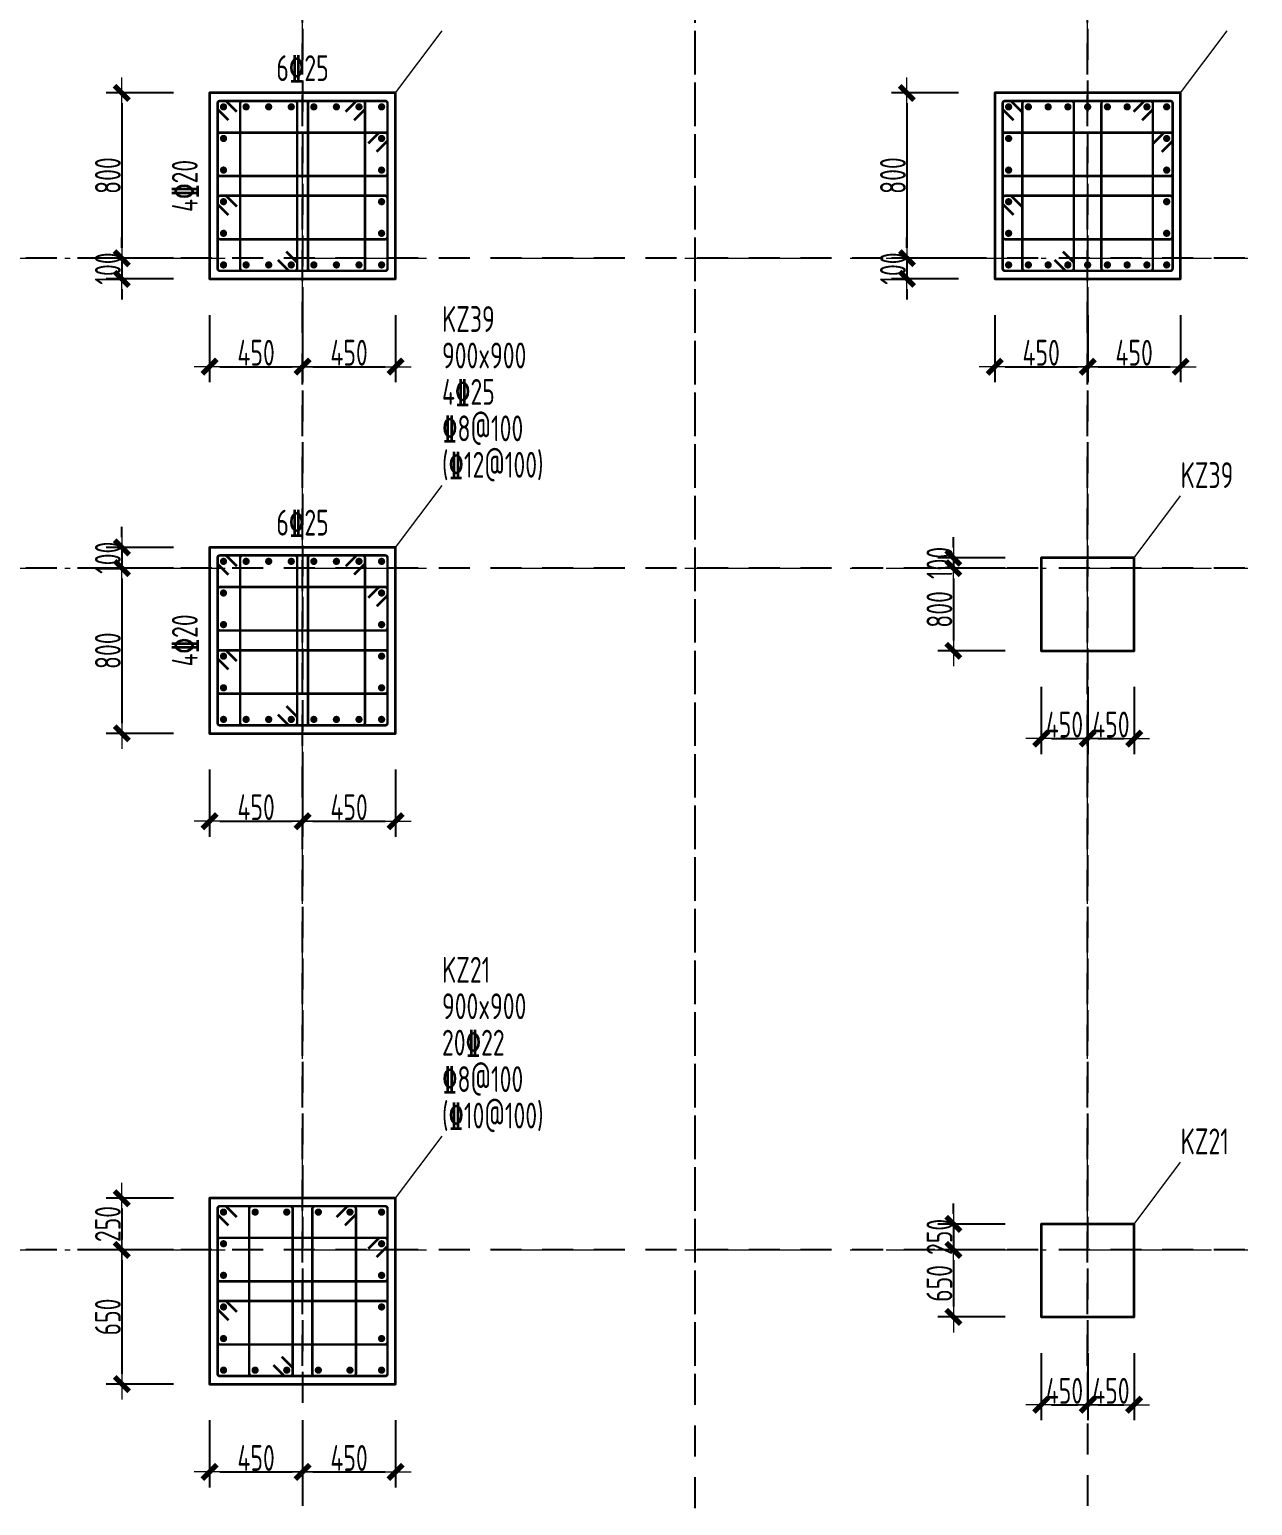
# Model space of a CAD drawing. Header units: millimetres. Extents: x 539196 to 807275, y 431843 to 1156631.
# Drawn here: x 632225 to 644063, y 907384 to 921673 of the extents above; entities that cross this region are included whole.
import ezdxf
from ezdxf.enums import TextEntityAlignment as Align

# ---------------------------------------------------------------- set-up
doc = ezdxf.new("R2010")
doc.units = ezdxf.units.MM
doc.header["$MEASUREMENT"] = 0
for name, pattern in [('DOTE', [2.42, 2, -0.2, 0.02, -0.2]), ('点划线', [1850, 1200, -300, 50, -300]), ('虚线', [500, 300, -200])]:
    doc.linetypes.add(name, pattern=pattern)
doc.layers.add('DOTE', color=1, linetype='DOTE')
for name, color, linetype, lineweight in [('柱原位标注', 7, 'Continuous', 18), ('柱尺寸标注', 3, 'Continuous', 18), ('柱标注引线', 2, 'Continuous', 18), ('柱箍筋', 1, 'Continuous', 25), ('柱纵筋', 1, 'Continuous', 70), ('柱集中标注', 2, 'Continuous', 18), ('砼柱', 2, 'Continuous', 35), ('网格', 9, '点划线', 18)]:
    doc.layers.add(name, color=color, linetype=linetype, lineweight=lineweight)
doc.styles.add('样式 1_yjk_yjk_yjk_yjk', font='yjkeng.shx', dxfattribs={"width": 0.7, "bigfont": 'yjkchn.shx'})
doc.dimstyles.new('盈建科结构_yjk_yjk_yjk_yjk', dxfattribs={"dimscale": 100, "dimtxt": 2.5, "dimasz": 1, "dimexe": 1.5, "dimexo": 0.625, "dimgap": 0.1, "dimtad": 1, "dimdec": 0, "dimrnd": 1, "dimzin": 0, "dimdsep": 46, "dimtxsty": '样式 1_yjk_yjk_yjk_yjk', "dimblk": '_yjkbk', "dimblk1": 'ARCHTICK', "dimblk2": 'ARCHTICK', "dimcen": 0.09, "dimadec": 0, "dimazin": 0, "dimtfac": 1, "dimtdec": 4, "dimtix": 1, "dimtmove": 2, "dimatfit": 3, "dimfxl": 0, "dimtolj": 1, "dimtzin": 0, "dimarcsym": 0})

# ---------------------------------------------------------------- blocks, each defined once
blk = doc.blocks.new('_yjkbk')
blk.add_line((-1, 0), (1.5, 0))
blk.add_lwpolyline([(-0.7, -0.7, 0.5, 0.5, 0), (0.7, 0.7, 0.5, 0.5, 0)], format="xyseb")
blk = doc.blocks.new('*D1362')
at = {"layer": 'Defpoints', "color": 0}
for p in [(633968, 908559), (634868, 908559), (634868, 907709)]:
    blk.add_point(p, dxfattribs=at)
at = {"layer": '柱尺寸标注', "color": 0, "lineweight": -2}
for p, q in [((633968, 908209), (633968, 907559)), ((634868, 908209), (634868, 907559)), ((634068, 907709), (634768, 907709))]:
    blk.add_line(p, q, dxfattribs=at)
at = {"layer": '柱尺寸标注', "color": 0, "lineweight": -2, "xscale": 100, "yscale": 100, "zscale": 100, "rotation": 180}
blk.add_blockref('_yjkbk', (633968, 907709), dxfattribs=at)
at = {"layer": '柱尺寸标注', "color": 0, "lineweight": -2, "xscale": 100, "yscale": 100, "zscale": 100}
blk.add_blockref('_yjkbk', (634868, 907709), dxfattribs=at)
at = {"layer": '柱尺寸标注', "color": 0, "insert": (634418, 907844), "char_height": 250, "attachment_point": 5, "style": '样式 1_yjk_yjk_yjk_yjk'}
blk.add_mtext('\\A1;450', dxfattribs=at)
blk = doc.blocks.new('_ARCHTICK')
at = {"color": 0, "linetype": 'ByBlock', "const_width": 0.15}
blk.add_lwpolyline([(-0.5, -0.5), (0.5, 0.5)], dxfattribs=at)
blk = doc.blocks.new('*D1363')
at = {"layer": 'Defpoints', "color": 0}
for p in [(634868, 908559), (635768, 908559), (635768, 907709)]:
    blk.add_point(p, dxfattribs=at)
at = {"layer": '柱尺寸标注', "color": 0, "lineweight": -2}
for p, q in [((634868, 908209), (634868, 907559)), ((635768, 908209), (635768, 907559)), ((634968, 907709), (635668, 907709))]:
    blk.add_line(p, q, dxfattribs=at)
at = {"layer": '柱尺寸标注', "color": 0, "lineweight": -2, "xscale": 100, "yscale": 100, "zscale": 100, "rotation": 180}
blk.add_blockref('_yjkbk', (634868, 907709), dxfattribs=at)
at = {"layer": '柱尺寸标注', "color": 0, "lineweight": -2, "xscale": 100, "yscale": 100, "zscale": 100}
blk.add_blockref('_yjkbk', (635768, 907709), dxfattribs=at)
at = {"layer": '柱尺寸标注', "color": 0, "insert": (635318, 907844), "char_height": 250, "attachment_point": 5, "style": '样式 1_yjk_yjk_yjk_yjk'}
blk.add_mtext('\\A1;450', dxfattribs=at)
blk = doc.blocks.new('*D1364')
at = {"layer": 'Defpoints', "color": 0}
for p in [(633968, 910359), (633118, 909859), (633968, 909859)]:
    blk.add_point(p, dxfattribs=at)
at = {"layer": '柱尺寸标注', "color": 0, "lineweight": -2}
for p, q in [((633618, 910359), (632968, 910359)), ((633118, 910259), (633118, 909959)), ((633618, 909859), (632968, 909859))]:
    blk.add_line(p, q, dxfattribs=at)
at = {"layer": '柱尺寸标注', "color": 0, "lineweight": -2, "xscale": 100, "yscale": 100, "zscale": 100}
for p, rotation in [((633118, 910359), 90), ((633118, 909859), 270)]:
    blk.add_blockref('_yjkbk', p, dxfattribs=dict(at, rotation=rotation))
at = {"layer": '柱尺寸标注', "color": 0, "insert": (632983, 910109), "char_height": 250, "attachment_point": 5, "rotation": 90, "style": '样式 1_yjk_yjk_yjk_yjk'}
blk.add_mtext('\\A1;250', dxfattribs=at)
blk = doc.blocks.new('*D1365')
at = {"layer": 'Defpoints', "color": 0}
for p in [(633968, 909859), (633118, 908559), (633968, 908559)]:
    blk.add_point(p, dxfattribs=at)
at = {"layer": '柱尺寸标注', "color": 0, "lineweight": -2}
for p, q in [((633618, 909859), (632968, 909859)), ((633118, 909759), (633118, 908659)), ((633618, 908559), (632968, 908559))]:
    blk.add_line(p, q, dxfattribs=at)
at = {"layer": '柱尺寸标注', "color": 0, "lineweight": -2, "xscale": 100, "yscale": 100, "zscale": 100}
for p, rotation in [((633118, 909859), 90), ((633118, 908559), 270)]:
    blk.add_blockref('_yjkbk', p, dxfattribs=dict(at, rotation=rotation))
at = {"layer": '柱尺寸标注', "color": 0, "insert": (632983, 909209), "char_height": 250, "attachment_point": 5, "rotation": 90, "style": '样式 1_yjk_yjk_yjk_yjk'}
blk.add_mtext('\\A1;650', dxfattribs=at)
blk = doc.blocks.new('*D1366')
at = {"layer": 'Defpoints', "color": 0}
for p in [(633968, 914859), (634868, 914859), (634868, 914009)]:
    blk.add_point(p, dxfattribs=at)
at = {"layer": '柱尺寸标注', "color": 0, "lineweight": -2}
for p, q in [((633968, 914509), (633968, 913859)), ((634868, 914509), (634868, 913859)), ((634068, 914009), (634768, 914009))]:
    blk.add_line(p, q, dxfattribs=at)
at = {"layer": '柱尺寸标注', "color": 0, "lineweight": -2, "xscale": 100, "yscale": 100, "zscale": 100, "rotation": 180}
blk.add_blockref('_yjkbk', (633968, 914009), dxfattribs=at)
at = {"layer": '柱尺寸标注', "color": 0, "lineweight": -2, "xscale": 100, "yscale": 100, "zscale": 100}
blk.add_blockref('_yjkbk', (634868, 914009), dxfattribs=at)
at = {"layer": '柱尺寸标注', "color": 0, "insert": (634418, 914144), "char_height": 250, "attachment_point": 5, "style": '样式 1_yjk_yjk_yjk_yjk'}
blk.add_mtext('\\A1;450', dxfattribs=at)
blk = doc.blocks.new('*D1367')
at = {"layer": 'Defpoints', "color": 0}
for p in [(634868, 914859), (635768, 914859), (635768, 914009)]:
    blk.add_point(p, dxfattribs=at)
at = {"layer": '柱尺寸标注', "color": 0, "lineweight": -2}
for p, q in [((634868, 914509), (634868, 913859)), ((635768, 914509), (635768, 913859)), ((634968, 914009), (635668, 914009))]:
    blk.add_line(p, q, dxfattribs=at)
at = {"layer": '柱尺寸标注', "color": 0, "lineweight": -2, "xscale": 100, "yscale": 100, "zscale": 100, "rotation": 180}
blk.add_blockref('_yjkbk', (634868, 914009), dxfattribs=at)
at = {"layer": '柱尺寸标注', "color": 0, "lineweight": -2, "xscale": 100, "yscale": 100, "zscale": 100}
blk.add_blockref('_yjkbk', (635768, 914009), dxfattribs=at)
at = {"layer": '柱尺寸标注', "color": 0, "insert": (635318, 914144), "char_height": 250, "attachment_point": 5, "style": '样式 1_yjk_yjk_yjk_yjk'}
blk.add_mtext('\\A1;450', dxfattribs=at)
blk = doc.blocks.new('*D1368')
at = {"layer": 'Defpoints', "color": 0}
for p in [(633968, 916659), (633118, 916459), (633968, 916459)]:
    blk.add_point(p, dxfattribs=at)
at = {"layer": '柱尺寸标注', "color": 0, "lineweight": -2}
for p, q in [((633118, 916759), (633118, 916859)), ((633618, 916659), (632968, 916659)), ((633118, 916659), (633118, 916459)), ((633618, 916459), (632968, 916459)), ((633118, 916359), (633118, 916259))]:
    blk.add_line(p, q, dxfattribs=at)
at = {"layer": '柱尺寸标注', "color": 0, "lineweight": -2, "xscale": 100, "yscale": 100, "zscale": 100}
for p, rotation in [((633118, 916659), 270), ((633118, 916459), 90)]:
    blk.add_blockref('_yjkbk', p, dxfattribs=dict(at, rotation=rotation))
at = {"layer": '柱尺寸标注', "color": 0, "insert": (632983, 916559), "char_height": 250, "attachment_point": 5, "rotation": 90, "style": '样式 1_yjk_yjk_yjk_yjk'}
blk.add_mtext('\\A1;100', dxfattribs=at)
blk = doc.blocks.new('*D1369')
at = {"layer": 'Defpoints', "color": 0}
for p in [(633968, 916459), (633118, 914859), (633968, 914859)]:
    blk.add_point(p, dxfattribs=at)
at = {"layer": '柱尺寸标注', "color": 0, "lineweight": -2}
for p, q in [((633618, 916459), (632968, 916459)), ((633118, 916359), (633118, 914959)), ((633618, 914859), (632968, 914859))]:
    blk.add_line(p, q, dxfattribs=at)
at = {"layer": '柱尺寸标注', "color": 0, "lineweight": -2, "xscale": 100, "yscale": 100, "zscale": 100}
for p, rotation in [((633118, 916459), 90), ((633118, 914859), 270)]:
    blk.add_blockref('_yjkbk', p, dxfattribs=dict(at, rotation=rotation))
at = {"layer": '柱尺寸标注', "color": 0, "insert": (632983, 915659), "char_height": 250, "attachment_point": 5, "rotation": 90, "style": '样式 1_yjk_yjk_yjk_yjk'}
blk.add_mtext('\\A1;800', dxfattribs=at)
blk = doc.blocks.new('*D1370')
at = {"layer": 'Defpoints', "color": 0}
for p in [(633968, 919259), (634868, 919259), (634868, 918409)]:
    blk.add_point(p, dxfattribs=at)
at = {"layer": '柱尺寸标注', "color": 0, "lineweight": -2}
for p, q in [((633968, 918909), (633968, 918259)), ((634868, 918909), (634868, 918259)), ((634068, 918409), (634768, 918409))]:
    blk.add_line(p, q, dxfattribs=at)
at = {"layer": '柱尺寸标注', "color": 0, "lineweight": -2, "xscale": 100, "yscale": 100, "zscale": 100, "rotation": 180}
blk.add_blockref('_yjkbk', (633968, 918409), dxfattribs=at)
at = {"layer": '柱尺寸标注', "color": 0, "lineweight": -2, "xscale": 100, "yscale": 100, "zscale": 100}
blk.add_blockref('_yjkbk', (634868, 918409), dxfattribs=at)
at = {"layer": '柱尺寸标注', "color": 0, "insert": (634418, 918544), "char_height": 250, "attachment_point": 5, "style": '样式 1_yjk_yjk_yjk_yjk'}
blk.add_mtext('\\A1;450', dxfattribs=at)
blk = doc.blocks.new('*D1371')
at = {"layer": 'Defpoints', "color": 0}
for p in [(634868, 919259), (635768, 919259), (635768, 918409)]:
    blk.add_point(p, dxfattribs=at)
at = {"layer": '柱尺寸标注', "color": 0, "lineweight": -2}
for p, q in [((634868, 918909), (634868, 918259)), ((635768, 918909), (635768, 918259)), ((634968, 918409), (635668, 918409))]:
    blk.add_line(p, q, dxfattribs=at)
at = {"layer": '柱尺寸标注', "color": 0, "lineweight": -2, "xscale": 100, "yscale": 100, "zscale": 100, "rotation": 180}
blk.add_blockref('_yjkbk', (634868, 918409), dxfattribs=at)
at = {"layer": '柱尺寸标注', "color": 0, "lineweight": -2, "xscale": 100, "yscale": 100, "zscale": 100}
blk.add_blockref('_yjkbk', (635768, 918409), dxfattribs=at)
at = {"layer": '柱尺寸标注', "color": 0, "insert": (635318, 918544), "char_height": 250, "attachment_point": 5, "style": '样式 1_yjk_yjk_yjk_yjk'}
blk.add_mtext('\\A1;450', dxfattribs=at)
blk = doc.blocks.new('*D1372')
at = {"layer": 'Defpoints', "color": 0}
for p in [(633968, 921059), (633118, 919459), (633968, 919459)]:
    blk.add_point(p, dxfattribs=at)
at = {"layer": '柱尺寸标注', "color": 0, "lineweight": -2}
for p, q in [((633618, 921059), (632968, 921059)), ((633118, 920959), (633118, 919559)), ((633618, 919459), (632968, 919459))]:
    blk.add_line(p, q, dxfattribs=at)
at = {"layer": '柱尺寸标注', "color": 0, "lineweight": -2, "xscale": 100, "yscale": 100, "zscale": 100}
for p, rotation in [((633118, 921059), 90), ((633118, 919459), 270)]:
    blk.add_blockref('_yjkbk', p, dxfattribs=dict(at, rotation=rotation))
at = {"layer": '柱尺寸标注', "color": 0, "insert": (632983, 920259), "char_height": 250, "attachment_point": 5, "rotation": 90, "style": '样式 1_yjk_yjk_yjk_yjk'}
blk.add_mtext('\\A1;800', dxfattribs=at)
blk = doc.blocks.new('*D1373')
at = {"layer": 'Defpoints', "color": 0}
for p in [(633968, 919459), (633118, 919259), (633968, 919259)]:
    blk.add_point(p, dxfattribs=at)
at = {"layer": '柱尺寸标注', "color": 0, "lineweight": -2}
for p, q in [((633118, 919559), (633118, 919659)), ((633618, 919459), (632968, 919459)), ((633118, 919459), (633118, 919259)), ((633618, 919259), (632968, 919259)), ((633118, 919159), (633118, 919059))]:
    blk.add_line(p, q, dxfattribs=at)
at = {"layer": '柱尺寸标注', "color": 0, "lineweight": -2, "xscale": 100, "yscale": 100, "zscale": 100}
for p, rotation in [((633118, 919459), 270), ((633118, 919259), 90)]:
    blk.add_blockref('_yjkbk', p, dxfattribs=dict(at, rotation=rotation))
at = {"layer": '柱尺寸标注', "color": 0, "insert": (632983, 919359), "char_height": 250, "attachment_point": 5, "rotation": 90, "style": '样式 1_yjk_yjk_yjk_yjk'}
blk.add_mtext('\\A1;100', dxfattribs=at)
blk = doc.blocks.new('*D1378')
at = {"layer": 'Defpoints', "color": 0}
for p in [(642018, 909209), (642468, 909209), (642468, 908359)]:
    blk.add_point(p, dxfattribs=at)
at = {"layer": '柱尺寸标注', "color": 0, "lineweight": -2}
for p, q in [((642018, 908859), (642018, 908209)), ((642468, 908859), (642468, 908209)), ((642118, 908359), (642368, 908359))]:
    blk.add_line(p, q, dxfattribs=at)
at = {"layer": '柱尺寸标注', "color": 0, "lineweight": -2, "xscale": 100, "yscale": 100, "zscale": 100, "rotation": 180}
blk.add_blockref('_yjkbk', (642018, 908359), dxfattribs=at)
at = {"layer": '柱尺寸标注', "color": 0, "lineweight": -2, "xscale": 100, "yscale": 100, "zscale": 100}
blk.add_blockref('_yjkbk', (642468, 908359), dxfattribs=at)
at = {"layer": '柱尺寸标注', "color": 0, "insert": (642243, 908494), "char_height": 250, "attachment_point": 5, "style": '样式 1_yjk_yjk_yjk_yjk'}
blk.add_mtext('\\A1;450', dxfattribs=at)
blk = doc.blocks.new('*D1379')
at = {"layer": 'Defpoints', "color": 0}
for p in [(642468, 909209), (642918, 909209), (642918, 908359)]:
    blk.add_point(p, dxfattribs=at)
at = {"layer": '柱尺寸标注', "color": 0, "lineweight": -2}
for p, q in [((642468, 908859), (642468, 908209)), ((642918, 908859), (642918, 908209)), ((642568, 908359), (642818, 908359))]:
    blk.add_line(p, q, dxfattribs=at)
at = {"layer": '柱尺寸标注', "color": 0, "lineweight": -2, "xscale": 100, "yscale": 100, "zscale": 100, "rotation": 180}
blk.add_blockref('_yjkbk', (642468, 908359), dxfattribs=at)
at = {"layer": '柱尺寸标注', "color": 0, "lineweight": -2, "xscale": 100, "yscale": 100, "zscale": 100}
blk.add_blockref('_yjkbk', (642918, 908359), dxfattribs=at)
at = {"layer": '柱尺寸标注', "color": 0, "insert": (642693, 908494), "char_height": 250, "attachment_point": 5, "style": '样式 1_yjk_yjk_yjk_yjk'}
blk.add_mtext('\\A1;450', dxfattribs=at)
blk = doc.blocks.new('*D1380')
at = {"layer": 'Defpoints', "color": 0}
for p in [(642018, 910109), (641168, 909859), (642018, 909859)]:
    blk.add_point(p, dxfattribs=at)
at = {"layer": '柱尺寸标注', "color": 0, "lineweight": -2}
for p, q in [((641168, 910209), (641168, 910309)), ((641668, 910109), (641018, 910109)), ((641168, 910109), (641168, 909859)), ((641668, 909859), (641018, 909859)), ((641168, 909759), (641168, 909659))]:
    blk.add_line(p, q, dxfattribs=at)
at = {"layer": '柱尺寸标注', "color": 0, "lineweight": -2, "xscale": 100, "yscale": 100, "zscale": 100}
for p, rotation in [((641168, 910109), 270), ((641168, 909859), 90)]:
    blk.add_blockref('_yjkbk', p, dxfattribs=dict(at, rotation=rotation))
at = {"layer": '柱尺寸标注', "color": 0, "insert": (641033, 909984), "char_height": 250, "attachment_point": 5, "rotation": 90, "style": '样式 1_yjk_yjk_yjk_yjk'}
blk.add_mtext('\\A1;250', dxfattribs=at)
blk = doc.blocks.new('*D1381')
at = {"layer": 'Defpoints', "color": 0}
for p in [(642018, 909859), (641168, 909209), (642018, 909209)]:
    blk.add_point(p, dxfattribs=at)
at = {"layer": '柱尺寸标注', "color": 0, "lineweight": -2}
for p, q in [((641668, 909859), (641018, 909859)), ((641168, 909759), (641168, 909309)), ((641668, 909209), (641018, 909209))]:
    blk.add_line(p, q, dxfattribs=at)
at = {"layer": '柱尺寸标注', "color": 0, "lineweight": -2, "xscale": 100, "yscale": 100, "zscale": 100}
for p, rotation in [((641168, 909859), 90), ((641168, 909209), 270)]:
    blk.add_blockref('_yjkbk', p, dxfattribs=dict(at, rotation=rotation))
at = {"layer": '柱尺寸标注', "color": 0, "insert": (641033, 909534), "char_height": 250, "attachment_point": 5, "rotation": 90, "style": '样式 1_yjk_yjk_yjk_yjk'}
blk.add_mtext('\\A1;650', dxfattribs=at)
blk = doc.blocks.new('*D1382')
at = {"layer": 'Defpoints', "color": 0}
for p in [(642018, 915659), (642468, 915659), (642468, 914809)]:
    blk.add_point(p, dxfattribs=at)
at = {"layer": '柱尺寸标注', "color": 0, "lineweight": -2}
for p, q in [((642018, 915309), (642018, 914659)), ((642468, 915309), (642468, 914659)), ((642118, 914809), (642368, 914809))]:
    blk.add_line(p, q, dxfattribs=at)
at = {"layer": '柱尺寸标注', "color": 0, "lineweight": -2, "xscale": 100, "yscale": 100, "zscale": 100, "rotation": 180}
blk.add_blockref('_yjkbk', (642018, 914809), dxfattribs=at)
at = {"layer": '柱尺寸标注', "color": 0, "lineweight": -2, "xscale": 100, "yscale": 100, "zscale": 100}
blk.add_blockref('_yjkbk', (642468, 914809), dxfattribs=at)
at = {"layer": '柱尺寸标注', "color": 0, "insert": (642243, 914944), "char_height": 250, "attachment_point": 5, "style": '样式 1_yjk_yjk_yjk_yjk'}
blk.add_mtext('\\A1;450', dxfattribs=at)
blk = doc.blocks.new('*D1383')
at = {"layer": 'Defpoints', "color": 0}
for p in [(642468, 915659), (642918, 915659), (642918, 914809)]:
    blk.add_point(p, dxfattribs=at)
at = {"layer": '柱尺寸标注', "color": 0, "lineweight": -2}
for p, q in [((642468, 915309), (642468, 914659)), ((642918, 915309), (642918, 914659)), ((642568, 914809), (642818, 914809))]:
    blk.add_line(p, q, dxfattribs=at)
at = {"layer": '柱尺寸标注', "color": 0, "lineweight": -2, "xscale": 100, "yscale": 100, "zscale": 100, "rotation": 180}
blk.add_blockref('_yjkbk', (642468, 914809), dxfattribs=at)
at = {"layer": '柱尺寸标注', "color": 0, "lineweight": -2, "xscale": 100, "yscale": 100, "zscale": 100}
blk.add_blockref('_yjkbk', (642918, 914809), dxfattribs=at)
at = {"layer": '柱尺寸标注', "color": 0, "insert": (642693, 914944), "char_height": 250, "attachment_point": 5, "style": '样式 1_yjk_yjk_yjk_yjk'}
blk.add_mtext('\\A1;450', dxfattribs=at)
blk = doc.blocks.new('*D1384')
at = {"layer": 'Defpoints', "color": 0}
for p in [(642018, 916559), (641168, 916459), (642018, 916459)]:
    blk.add_point(p, dxfattribs=at)
at = {"layer": '柱尺寸标注', "color": 0, "lineweight": -2}
for p, q in [((641168, 916659), (641168, 916759)), ((641668, 916559), (641018, 916559)), ((641168, 916559), (641168, 916459)), ((641668, 916459), (641018, 916459)), ((641168, 916359), (641168, 916259))]:
    blk.add_line(p, q, dxfattribs=at)
at = {"layer": '柱尺寸标注', "color": 0, "lineweight": -2, "xscale": 100, "yscale": 100, "zscale": 100}
for p, rotation in [((641168, 916559), 270), ((641168, 916459), 90)]:
    blk.add_blockref('_yjkbk', p, dxfattribs=dict(at, rotation=rotation))
at = {"layer": '柱尺寸标注', "color": 0, "insert": (641033, 916509), "char_height": 250, "attachment_point": 5, "rotation": 90, "style": '样式 1_yjk_yjk_yjk_yjk'}
blk.add_mtext('\\A1;100', dxfattribs=at)
blk = doc.blocks.new('*D1385')
at = {"layer": 'Defpoints', "color": 0}
for p in [(642018, 916459), (641168, 915659), (642018, 915659)]:
    blk.add_point(p, dxfattribs=at)
at = {"layer": '柱尺寸标注', "color": 0, "lineweight": -2}
for p, q in [((641668, 916459), (641018, 916459)), ((641168, 916359), (641168, 915759)), ((641668, 915659), (641018, 915659))]:
    blk.add_line(p, q, dxfattribs=at)
at = {"layer": '柱尺寸标注', "color": 0, "lineweight": -2, "xscale": 100, "yscale": 100, "zscale": 100}
for p, rotation in [((641168, 916459), 90), ((641168, 915659), 270)]:
    blk.add_blockref('_yjkbk', p, dxfattribs=dict(at, rotation=rotation))
at = {"layer": '柱尺寸标注', "color": 0, "insert": (641033, 916059), "char_height": 250, "attachment_point": 5, "rotation": 90, "style": '样式 1_yjk_yjk_yjk_yjk'}
blk.add_mtext('\\A1;800', dxfattribs=at)
blk = doc.blocks.new('*D1386')
at = {"layer": 'Defpoints', "color": 0}
for p in [(641568, 919259), (642468, 919259), (642468, 918409)]:
    blk.add_point(p, dxfattribs=at)
at = {"layer": '柱尺寸标注', "color": 0, "lineweight": -2}
for p, q in [((641568, 918909), (641568, 918259)), ((642468, 918909), (642468, 918259)), ((641668, 918409), (642368, 918409))]:
    blk.add_line(p, q, dxfattribs=at)
at = {"layer": '柱尺寸标注', "color": 0, "lineweight": -2, "xscale": 100, "yscale": 100, "zscale": 100, "rotation": 180}
blk.add_blockref('_yjkbk', (641568, 918409), dxfattribs=at)
at = {"layer": '柱尺寸标注', "color": 0, "lineweight": -2, "xscale": 100, "yscale": 100, "zscale": 100}
blk.add_blockref('_yjkbk', (642468, 918409), dxfattribs=at)
at = {"layer": '柱尺寸标注', "color": 0, "insert": (642018, 918544), "char_height": 250, "attachment_point": 5, "style": '样式 1_yjk_yjk_yjk_yjk'}
blk.add_mtext('\\A1;450', dxfattribs=at)
blk = doc.blocks.new('*D1387')
at = {"layer": 'Defpoints', "color": 0}
for p in [(642468, 919259), (643368, 919259), (643368, 918409)]:
    blk.add_point(p, dxfattribs=at)
at = {"layer": '柱尺寸标注', "color": 0, "lineweight": -2}
for p, q in [((642468, 918909), (642468, 918259)), ((643368, 918909), (643368, 918259)), ((642568, 918409), (643268, 918409))]:
    blk.add_line(p, q, dxfattribs=at)
at = {"layer": '柱尺寸标注', "color": 0, "lineweight": -2, "xscale": 100, "yscale": 100, "zscale": 100, "rotation": 180}
blk.add_blockref('_yjkbk', (642468, 918409), dxfattribs=at)
at = {"layer": '柱尺寸标注', "color": 0, "lineweight": -2, "xscale": 100, "yscale": 100, "zscale": 100}
blk.add_blockref('_yjkbk', (643368, 918409), dxfattribs=at)
at = {"layer": '柱尺寸标注', "color": 0, "insert": (642918, 918544), "char_height": 250, "attachment_point": 5, "style": '样式 1_yjk_yjk_yjk_yjk'}
blk.add_mtext('\\A1;450', dxfattribs=at)
blk = doc.blocks.new('*D1388')
at = {"layer": 'Defpoints', "color": 0}
for p in [(641568, 921059), (640718, 919459), (641568, 919459)]:
    blk.add_point(p, dxfattribs=at)
at = {"layer": '柱尺寸标注', "color": 0, "lineweight": -2}
for p, q in [((641218, 921059), (640568, 921059)), ((640718, 920959), (640718, 919559)), ((641218, 919459), (640568, 919459))]:
    blk.add_line(p, q, dxfattribs=at)
at = {"layer": '柱尺寸标注', "color": 0, "lineweight": -2, "xscale": 100, "yscale": 100, "zscale": 100}
for p, rotation in [((640718, 921059), 90), ((640718, 919459), 270)]:
    blk.add_blockref('_yjkbk', p, dxfattribs=dict(at, rotation=rotation))
at = {"layer": '柱尺寸标注', "color": 0, "insert": (640583, 920259), "char_height": 250, "attachment_point": 5, "rotation": 90, "style": '样式 1_yjk_yjk_yjk_yjk'}
blk.add_mtext('\\A1;800', dxfattribs=at)
blk = doc.blocks.new('*D1389')
at = {"layer": 'Defpoints', "color": 0}
for p in [(641568, 919459), (640718, 919259), (641568, 919259)]:
    blk.add_point(p, dxfattribs=at)
at = {"layer": '柱尺寸标注', "color": 0, "lineweight": -2}
for p, q in [((640718, 919559), (640718, 919659)), ((641218, 919459), (640568, 919459)), ((640718, 919459), (640718, 919259)), ((641218, 919259), (640568, 919259)), ((640718, 919159), (640718, 919059))]:
    blk.add_line(p, q, dxfattribs=at)
at = {"layer": '柱尺寸标注', "color": 0, "lineweight": -2, "xscale": 100, "yscale": 100, "zscale": 100}
for p, rotation in [((640718, 919459), 270), ((640718, 919259), 90)]:
    blk.add_blockref('_yjkbk', p, dxfattribs=dict(at, rotation=rotation))
at = {"layer": '柱尺寸标注', "color": 0, "insert": (640583, 919359), "char_height": 250, "attachment_point": 5, "rotation": 90, "style": '样式 1_yjk_yjk_yjk_yjk'}
blk.add_mtext('\\A1;100', dxfattribs=at)
blk = doc.blocks.new('jzzw')
at = {"layer": 'DOTE', "color": 1, "linetype": '虚线'}
for p, q in [((936386, 872027), (936386, 890469)), ((936386, 890469), (936386, 834829)), ((940186, 852149), (940186, 890469)), ((940186, 872027), (940186, 890469)), ((943986, 872027), (943986, 890469)), ((943986, 890469), (943986, 834829)), ((952506, 882749), (911886, 882749)), ((952506, 879749), (911886, 879749)), ((952506, 873149), (912186, 873149))]:
    blk.add_line(p, q, dxfattribs=at)

msp = doc.modelspace()

# ---------------------------------------------------------------- linework, layer by layer
at = {"layer": '柱标注引线'}
for p, q in [((635767.6, 921059.2), (636217.6, 921659.2)), ((643367.6, 921059.2), (643817.6, 921659.2)), ((635767.6, 916659.2), (636217.6, 917259.2)), ((642917.6, 916559.2), (643367.6, 917159.2)), ((635767.6, 910359.2), (636217.6, 910959.2)), ((642917.6, 910109.2), (643367.6, 910709.2))]:
    msp.add_line(p, q, dxfattribs=at)
at = {"layer": '柱箍筋', "const_width": 25}
for points in [[(634231.6, 920876.5), (634133.4, 920974.8, 0.1989124), (634116.6, 920981.7), (634068.8, 920981.7, 0.4142136), (634045.1, 920958), (634045.1, 919360.5, 0.4142136), (634068.8, 919336.7), (635666.3, 919336.7, 0.4142136), (635690.1, 919360.5), (635690.1, 920958, 0.4142136), (635666.3, 920981.7), (634068.8, 920981.7, 0.4142136), (634045.1, 920958), (634045.1, 920910.2, 0.1989124), (634052, 920893.5), (634150.3, 920795.2)], [(634629.3, 919442), (634727.5, 919343.7, 0.1989124), (634744.3, 919336.7), (634792.1, 919336.7, 0.4142136), (634815.8, 919360.5), (634815.8, 920958, 0.4142136), (634792.1, 920981.7), (634287.4, 920981.7, 0.4142136), (634263.7, 920958), (634263.7, 919360.5, 0.4142136), (634287.4, 919336.7), (634792.1, 919336.7, 0.4142136), (634815.8, 919360.5), (634815.8, 919408.2, 0.1989124), (634808.8, 919425), (634710.6, 919523.3)], [(635285, 920876.5), (635383.2, 920974.8, -0.1989124), (635400, 920981.7), (635447.8, 920981.7, -0.4142136), (635471.5, 920958), (635471.5, 919360.5, -0.4142136), (635447.8, 919336.7), (634943.1, 919336.7, -0.4142136), (634919.4, 919360.5), (634919.4, 920958, -0.4142136), (634943.1, 920981.7), (635447.8, 920981.7, -0.4142136), (635471.5, 920958), (635471.5, 920910.2, -0.1989124), (635464.6, 920893.5), (635366.3, 920795.2)], [(641831.6, 920876.5), (641733.4, 920974.8, 0.1989124), (641716.6, 920981.7), (641668.8, 920981.7, 0.4142136), (641645.1, 920958), (641645.1, 919360.5, 0.4142136), (641668.8, 919336.7), (643266.3, 919336.7, 0.4142136), (643290.1, 919360.5), (643290.1, 920958, 0.4142136), (643266.3, 920981.7), (641668.8, 920981.7, 0.4142136), (641645.1, 920958), (641645.1, 920910.2, 0.1989124), (641652, 920893.5), (641750.3, 920795.2)], [(642147.3, 919442), (642245.6, 919343.7, 0.1989124), (642262.4, 919336.7), (642310.1, 919336.7, 0.4142136), (642333.8, 919360.5), (642333.8, 920958, 0.4142136), (642310.1, 920981.7), (641860.1, 920981.7, 0.4142136), (641836.3, 920958), (641836.3, 919360.5, 0.4142136), (641860.1, 919336.7), (642310.1, 919336.7, 0.4142136), (642333.8, 919360.5), (642333.8, 919408.2, 0.1989124), (642326.9, 919425), (642228.6, 919523.3)], [(642912.3, 920876.5), (643010.6, 920974.8, -0.1989124), (643027.4, 920981.7), (643075.1, 920981.7, -0.4142136), (643098.8, 920958), (643098.8, 919360.5, -0.4142136), (643075.1, 919336.7), (642625.1, 919336.7, -0.4142136), (642601.3, 919360.5), (642601.3, 920958, -0.4142136), (642625.1, 920981.7), (643075.1, 920981.7, -0.4142136), (643098.8, 920958), (643098.8, 920910.2, -0.1989124), (643091.9, 920893.5), (642993.6, 920795.2)], [(635584.9, 920489.2), (635683.1, 920587.5, 0.1989124), (635690.1, 920604.2), (635690.1, 920652, 0.4142136), (635666.3, 920675.7), (634068.8, 920675.7, 0.4142136), (634045.1, 920652), (634045.1, 920278.5, 0.4142136), (634068.8, 920254.7), (635666.3, 920254.7, 0.4142136), (635690.1, 920278.5), (635690.1, 920652, 0.4142136), (635666.3, 920675.7), (635618.6, 920675.7, 0.1989124), (635601.8, 920668.8), (635503.5, 920570.5)], [(643184.9, 920489.2), (643283.1, 920587.5, 0.1989124), (643290.1, 920604.2), (643290.1, 920652, 0.4142136), (643266.3, 920675.7), (641668.8, 920675.7, 0.4142136), (641645.1, 920652), (641645.1, 920278.5, 0.4142136), (641668.8, 920254.7), (643266.3, 920254.7, 0.4142136), (643290.1, 920278.5), (643290.1, 920652, 0.4142136), (643266.3, 920675.7), (643218.6, 920675.7, 0.1989124), (643201.8, 920668.8), (643103.5, 920570.5)], [(634150.3, 919877.2), (634052, 919975.5, -0.1989124), (634045.1, 919992.2), (634045.1, 920040, -0.4142136), (634068.8, 920063.7), (635666.3, 920063.7, -0.4142136), (635690.1, 920040), (635690.1, 919666.5, -0.4142136), (635666.3, 919642.7), (634068.8, 919642.7, -0.4142136), (634045.1, 919666.5), (634045.1, 920040, -0.4142136), (634068.8, 920063.7), (634116.6, 920063.7, -0.1989124), (634133.4, 920056.8), (634231.6, 919958.5)], [(641750.3, 919877.2), (641652, 919975.5, -0.1989124), (641645.1, 919992.2), (641645.1, 920040, -0.4142136), (641668.8, 920063.7), (643266.3, 920063.7, -0.4142136), (643290.1, 920040), (643290.1, 919666.5, -0.4142136), (643266.3, 919642.7), (641668.8, 919642.7, -0.4142136), (641645.1, 919666.5), (641645.1, 920040, -0.4142136), (641668.8, 920063.7), (641716.6, 920063.7, -0.1989124), (641733.4, 920056.8), (641831.6, 919958.5)], [(634231.6, 916476.5), (634133.4, 916574.8, 0.1989124), (634116.6, 916581.7), (634068.8, 916581.7, 0.4142136), (634045.1, 916558), (634045.1, 914960.5, 0.4142136), (634068.8, 914936.7), (635666.3, 914936.7, 0.4142136), (635690.1, 914960.5), (635690.1, 916558, 0.4142136), (635666.3, 916581.7), (634068.8, 916581.7, 0.4142136), (634045.1, 916558), (634045.1, 916510.2, 0.1989124), (634052, 916493.5), (634150.3, 916395.2)], [(634629.3, 915042), (634727.5, 914943.7, 0.1989124), (634744.3, 914936.7), (634792.1, 914936.7, 0.4142136), (634815.8, 914960.5), (634815.8, 916558, 0.4142136), (634792.1, 916581.7), (634287.4, 916581.7, 0.4142136), (634263.7, 916558), (634263.7, 914960.5, 0.4142136), (634287.4, 914936.7), (634792.1, 914936.7, 0.4142136), (634815.8, 914960.5), (634815.8, 915008.2, 0.1989124), (634808.8, 915025), (634710.6, 915123.3)], [(635285, 916476.5), (635383.2, 916574.8, -0.1989124), (635400, 916581.7), (635447.8, 916581.7, -0.4142136), (635471.5, 916558), (635471.5, 914960.5, -0.4142136), (635447.8, 914936.7), (634943.1, 914936.7, -0.4142136), (634919.4, 914960.5), (634919.4, 916558, -0.4142136), (634943.1, 916581.7), (635447.8, 916581.7, -0.4142136), (635471.5, 916558), (635471.5, 916510.2, -0.1989124), (635464.6, 916493.5), (635366.3, 916395.2)], [(635584.9, 916089.2), (635683.1, 916187.5, 0.1989124), (635690.1, 916204.2), (635690.1, 916252, 0.4142136), (635666.3, 916275.7), (634068.8, 916275.7, 0.4142136), (634045.1, 916252), (634045.1, 915878.5, 0.4142136), (634068.8, 915854.7), (635666.3, 915854.7, 0.4142136), (635690.1, 915878.5), (635690.1, 916252, 0.4142136), (635666.3, 916275.7), (635618.6, 916275.7, 0.1989124), (635601.8, 916268.8), (635503.5, 916170.5)], [(634150.3, 915477.2), (634052, 915575.5, -0.1989124), (634045.1, 915592.2), (634045.1, 915640, -0.4142136), (634068.8, 915663.7), (635666.3, 915663.7, -0.4142136), (635690.1, 915640), (635690.1, 915266.5, -0.4142136), (635666.3, 915242.7), (634068.8, 915242.7, -0.4142136), (634045.1, 915266.5), (634045.1, 915640, -0.4142136), (634068.8, 915663.7), (634116.6, 915663.7, -0.1989124), (634133.4, 915656.8), (634231.6, 915558.5)], [(634231.6, 910176.5), (634133.4, 910274.8, 0.1989124), (634116.6, 910281.7), (634068.8, 910281.7, 0.4142136), (634045.1, 910258), (634045.1, 908660.5, 0.4142136), (634068.8, 908636.7), (635666.3, 908636.7, 0.4142136), (635690.1, 908660.5), (635690.1, 910258, 0.4142136), (635666.3, 910281.7), (634068.8, 910281.7, 0.4142136), (634045.1, 910258), (634045.1, 910210.2, 0.1989124), (634052, 910193.5), (634150.3, 910095.2)], [(634585.5, 908742), (634683.8, 908643.7, 0.1989124), (634700.6, 908636.7), (634748.3, 908636.7, 0.4142136), (634772.1, 908660.5), (634772.1, 910258, 0.4142136), (634748.3, 910281.7), (634374.8, 910281.7, 0.4142136), (634351.1, 910258), (634351.1, 908660.5, 0.4142136), (634374.8, 908636.7), (634748.3, 908636.7, 0.4142136), (634772.1, 908660.5), (634772.1, 908708.2, 0.1989124), (634765.1, 908725), (634666.9, 908823.3)], [(635197.5, 910176.5), (635295.8, 910274.8, -0.1989124), (635312.6, 910281.7), (635360.3, 910281.7, -0.4142136), (635384.1, 910258), (635384.1, 908660.5, -0.4142136), (635360.3, 908636.7), (634986.8, 908636.7, -0.4142136), (634963.1, 908660.5), (634963.1, 910258, -0.4142136), (634986.8, 910281.7), (635360.3, 910281.7, -0.4142136), (635384.1, 910258), (635384.1, 910210.2, -0.1989124), (635377.1, 910193.5), (635278.9, 910095.2)], [(635584.9, 909789.2), (635683.1, 909887.5, 0.1989124), (635690.1, 909904.2), (635690.1, 909952, 0.4142136), (635666.3, 909975.7), (634068.8, 909975.7, 0.4142136), (634045.1, 909952), (634045.1, 909578.5, 0.4142136), (634068.8, 909554.7), (635666.3, 909554.7, 0.4142136), (635690.1, 909578.5), (635690.1, 909952, 0.4142136), (635666.3, 909975.7), (635618.6, 909975.7, 0.1989124), (635601.8, 909968.8), (635503.5, 909870.5)], [(634150.3, 909177.2), (634052, 909275.5, -0.1989124), (634045.1, 909292.2), (634045.1, 909340, -0.4142136), (634068.8, 909363.7), (635666.3, 909363.7, -0.4142136), (635690.1, 909340), (635690.1, 908966.5, -0.4142136), (635666.3, 908942.7), (634068.8, 908942.7, -0.4142136), (634045.1, 908966.5), (634045.1, 909340, -0.4142136), (634068.8, 909363.7), (634116.6, 909363.7, -0.1989124), (634133.4, 909356.8), (634231.6, 909258.5)]]:
    msp.add_lwpolyline(points, format="xyb", dxfattribs=at)
at = {"layer": '柱纵筋', "const_width": 35}
for points in [[(634120.1, 920924.2, 1), (634085.1, 920924.2, 1)], [(634338.7, 920924.2, 1), (634303.7, 920924.2, 1)], [(634557.2, 920924.2, 1), (634522.2, 920924.2, 1)], [(634775.8, 920924.2, 1), (634740.8, 920924.2, 1)], [(634994.4, 920924.2, 1), (634959.4, 920924.2, 1)], [(635212.9, 920924.2, 1), (635177.9, 920924.2, 1)], [(635431.5, 920924.2, 1), (635396.5, 920924.2, 1)], [(635650.1, 920924.2, 1), (635615.1, 920924.2, 1)], [(641720.1, 920924.2, 1), (641685.1, 920924.2, 1)], [(641911.3, 920924.2, 1), (641876.3, 920924.2, 1)], [(642102.6, 920924.2, 1), (642067.6, 920924.2, 1)], [(642293.8, 920924.2, 1), (642258.8, 920924.2, 1)], [(642485.1, 920924.2, 1), (642450.1, 920924.2, 1)], [(642676.3, 920924.2, 1), (642641.3, 920924.2, 1)], [(642867.6, 920924.2, 1), (642832.6, 920924.2, 1)], [(643058.8, 920924.2, 1), (643023.8, 920924.2, 1)], [(643250.1, 920924.2, 1), (643215.1, 920924.2, 1)], [(634120.1, 920618.2, 1), (634085.1, 920618.2, 1)], [(635650.1, 920618.2, 1), (635615.1, 920618.2, 1)], [(641720.1, 920618.2, 1), (641685.1, 920618.2, 1)], [(643250.1, 920618.2, 1), (643215.1, 920618.2, 1)], [(634120.1, 920312.2, 1), (634085.1, 920312.2, 1)], [(635650.1, 920312.2, 1), (635615.1, 920312.2, 1)], [(641720.1, 920312.2, 1), (641685.1, 920312.2, 1)], [(643250.1, 920312.2, 1), (643215.1, 920312.2, 1)], [(634120.1, 920006.2, 1), (634085.1, 920006.2, 1)], [(635650.1, 920006.2, 1), (635615.1, 920006.2, 1)], [(641720.1, 920006.2, 1), (641685.1, 920006.2, 1)], [(643250.1, 920006.2, 1), (643215.1, 920006.2, 1)], [(634120.1, 919700.2, 1), (634085.1, 919700.2, 1)], [(635650.1, 919700.2, 1), (635615.1, 919700.2, 1)], [(641720.1, 919700.2, 1), (641685.1, 919700.2, 1)], [(643250.1, 919700.2, 1), (643215.1, 919700.2, 1)], [(634120.1, 919394.2, 1), (634085.1, 919394.2, 1)], [(634338.7, 919394.2, 1), (634303.7, 919394.2, 1)], [(634557.2, 919394.2, 1), (634522.2, 919394.2, 1)], [(634775.8, 919394.2, 1), (634740.8, 919394.2, 1)], [(634994.4, 919394.2, 1), (634959.4, 919394.2, 1)], [(635212.9, 919394.2, 1), (635177.9, 919394.2, 1)], [(635431.5, 919394.2, 1), (635396.5, 919394.2, 1)], [(635650.1, 919394.2, 1), (635615.1, 919394.2, 1)], [(641720.1, 919394.2, 1), (641685.1, 919394.2, 1)], [(641911.3, 919394.2, 1), (641876.3, 919394.2, 1)], [(642102.6, 919394.2, 1), (642067.6, 919394.2, 1)], [(642293.8, 919394.2, 1), (642258.8, 919394.2, 1)], [(642485.1, 919394.2, 1), (642450.1, 919394.2, 1)], [(642676.3, 919394.2, 1), (642641.3, 919394.2, 1)], [(642867.6, 919394.2, 1), (642832.6, 919394.2, 1)], [(643058.8, 919394.2, 1), (643023.8, 919394.2, 1)], [(643250.1, 919394.2, 1), (643215.1, 919394.2, 1)], [(634120.1, 916524.2, 1), (634085.1, 916524.2, 1)], [(634338.7, 916524.2, 1), (634303.7, 916524.2, 1)], [(634557.2, 916524.2, 1), (634522.2, 916524.2, 1)], [(634775.8, 916524.2, 1), (634740.8, 916524.2, 1)], [(634994.4, 916524.2, 1), (634959.4, 916524.2, 1)], [(635212.9, 916524.2, 1), (635177.9, 916524.2, 1)], [(635431.5, 916524.2, 1), (635396.5, 916524.2, 1)], [(635650.1, 916524.2, 1), (635615.1, 916524.2, 1)], [(634120.1, 916218.2, 1), (634085.1, 916218.2, 1)], [(635650.1, 916218.2, 1), (635615.1, 916218.2, 1)], [(634120.1, 915912.2, 1), (634085.1, 915912.2, 1)], [(635650.1, 915912.2, 1), (635615.1, 915912.2, 1)], [(634120.1, 915606.2, 1), (634085.1, 915606.2, 1)], [(635650.1, 915606.2, 1), (635615.1, 915606.2, 1)], [(634120.1, 915300.2, 1), (634085.1, 915300.2, 1)], [(635650.1, 915300.2, 1), (635615.1, 915300.2, 1)], [(634120.1, 914994.2, 1), (634085.1, 914994.2, 1)], [(634338.7, 914994.2, 1), (634303.7, 914994.2, 1)], [(634557.2, 914994.2, 1), (634522.2, 914994.2, 1)], [(634775.8, 914994.2, 1), (634740.8, 914994.2, 1)], [(634994.4, 914994.2, 1), (634959.4, 914994.2, 1)], [(635212.9, 914994.2, 1), (635177.9, 914994.2, 1)], [(635431.5, 914994.2, 1), (635396.5, 914994.2, 1)], [(635650.1, 914994.2, 1), (635615.1, 914994.2, 1)], [(634120.1, 910224.2, 1), (634085.1, 910224.2, 1)], [(634426.1, 910224.2, 1), (634391.1, 910224.2, 1)], [(634732.1, 910224.2, 1), (634697.1, 910224.2, 1)], [(635038.1, 910224.2, 1), (635003.1, 910224.2, 1)], [(635344.1, 910224.2, 1), (635309.1, 910224.2, 1)], [(635650.1, 910224.2, 1), (635615.1, 910224.2, 1)], [(634120.1, 909918.2, 1), (634085.1, 909918.2, 1)], [(635650.1, 909918.2, 1), (635615.1, 909918.2, 1)], [(634120.1, 909612.2, 1), (634085.1, 909612.2, 1)], [(635650.1, 909612.2, 1), (635615.1, 909612.2, 1)], [(634120.1, 909306.2, 1), (634085.1, 909306.2, 1)], [(635650.1, 909306.2, 1), (635615.1, 909306.2, 1)], [(634120.1, 909000.2, 1), (634085.1, 909000.2, 1)], [(635650.1, 909000.2, 1), (635615.1, 909000.2, 1)], [(634120.1, 908694.2, 1), (634085.1, 908694.2, 1)], [(634426.1, 908694.2, 1), (634391.1, 908694.2, 1)], [(634732.1, 908694.2, 1), (634697.1, 908694.2, 1)], [(635038.1, 908694.2, 1), (635003.1, 908694.2, 1)], [(635344.1, 908694.2, 1), (635309.1, 908694.2, 1)], [(635650.1, 908694.2, 1), (635615.1, 908694.2, 1)]]:
    msp.add_lwpolyline(points, format="xyb", close=True, dxfattribs=at)
at = {"layer": '砼柱'}
for points in [[(635767.6, 921059.2), (633967.6, 921059.2), (633967.6, 919259.2), (635767.6, 919259.2)], [(643367.6, 921059.2), (641567.6, 921059.2), (641567.6, 919259.2), (643367.6, 919259.2)], [(635767.6, 916659.2), (633967.6, 916659.2), (633967.6, 914859.2), (635767.6, 914859.2)], [(642917.6, 916559.2), (642017.6, 916559.2), (642017.6, 915659.2), (642917.6, 915659.2)], [(635767.6, 910359.2), (633967.6, 910359.2), (633967.6, 908559.2), (635767.6, 908559.2)], [(642917.6, 910109.2), (642017.6, 910109.2), (642017.6, 909209.2), (642917.6, 909209.2)]]:
    msp.add_lwpolyline(points, close=True, dxfattribs=at)
at = {"layer": '网格'}
for p, q in [((634867.6, 919459.2), (634867.6, 926059.2)), ((642467.6, 919459.2), (642467.6, 926059.2)), ((631067.6, 919459.2), (634867.6, 919459.2)), ((634867.6, 916459.2), (634867.6, 919459.2)), ((634867.6, 919459.2), (638667.6, 919459.2)), ((638667.6, 919459.2), (642467.6, 919459.2)), ((642467.6, 916459.2), (642467.6, 919459.2)), ((642467.6, 919459.2), (646267.6, 919459.2)), ((631067.6, 916459.2), (634867.6, 916459.2)), ((634867.6, 909859.2), (634867.6, 916459.2)), ((634867.6, 916459.2), (638667.6, 916459.2)), ((638667.6, 916459.2), (642467.6, 916459.2)), ((642467.6, 909859.2), (642467.6, 916459.2)), ((642467.6, 916459.2), (646267.6, 916459.2)), ((631067.6, 909859.2), (634867.6, 909859.2)), ((634867.6, 909859.2), (638667.6, 909859.2)), ((638667.6, 909859.2), (642467.6, 909859.2)), ((642467.6, 909859.2), (646267.6, 909859.2))]:
    msp.add_line(p, q, dxfattribs=at)

# ---------------------------------------------------------------- block references
msp.add_blockref('jzzw', (-301518.2, 36710.3))

# ---------------------------------------------------------------- texts
at = {"layer": '柱原位标注', "linetype": 'Continuous', "style": '样式 1_yjk_yjk_yjk_yjk', "width": 0.7}
for p in [(634867.6, 921099.2), (634867.6, 916699.2)]:
    msp.add_text('6\x8425', height=250, dxfattribs=at).set_placement(p, align=Align.BOTTOM_CENTER)
for p in [(633927.6, 920159.2), (633927.6, 915759.2)]:
    msp.add_text('4\x8420', height=250, rotation=90, dxfattribs=at).set_placement(p, align=Align.BOTTOM_CENTER)
at = {"layer": '柱集中标注', "linetype": 'Continuous', "style": '样式 1_yjk_yjk_yjk_yjk', "width": 0.7}
for s, p in [('KZ39', (636217.6, 918670.2)), ('900x900', (636217.6, 918317.5)), ('4\x8425', (636217.6, 917964.7)), ('\x848@100', (636217.6, 917612)), ('(\x8412@100)', (636217.6, 917259.2)), ('KZ39', (643367.6, 917159.2)), ('KZ21', (636217.6, 912370.2)), ('900x900', (636217.6, 912017.5)), ('20\x8422', (636217.6, 911664.7)), ('\x848@100', (636217.6, 911312)), ('(\x8410@100)', (636217.6, 910959.2)), ('KZ21', (643367.6, 910709.2))]:
    msp.add_text(s, height=250, dxfattribs=at).set_placement(p, align=Align.BOTTOM_LEFT)

# ---------------------------------------------------------------- dimensions: what is measured, and where the dimension line sits
at = {"layer": '柱尺寸标注'}
for p1, p2, override, picture, middle in [((633967.6, 921059.2), (633967.6, 919459.2), {"dimscale": 100, "dimtxt": 2.5, "dimasz": 1, "dimexe": 1.5, "dimexo": 3.5, "dimgap": 0.1, "dimtad": 1, "dimlfac": 0.5, "dimrnd": 5, "dimdle": 0, "dimfxlon": 0}, '*D1372', (632982.6, 920259.2)), ((641567.6, 921059.2), (641567.6, 919459.2), {"dimscale": 100, "dimtxt": 2.5, "dimasz": 1, "dimexe": 1.5, "dimexo": 3.5, "dimgap": 0.1, "dimtad": 1, "dimlfac": 0.5, "dimrnd": 5, "dimdle": 0, "dimfxlon": 0}, '*D1388', (640582.6, 920259.2)), ((633967.6, 919459.2), (633967.6, 919259.2), {"dimscale": 100, "dimtxt": 2.5, "dimasz": 1, "dimexe": 1.5, "dimexo": 3.5, "dimgap": 0.1, "dimtad": 1, "dimlfac": 0.5, "dimrnd": 5, "dimdle": 0, "dimfxlon": 0}, '*D1373', (632982.6, 919359.2)), ((641567.6, 919459.2), (641567.6, 919259.2), {"dimscale": 100, "dimtxt": 2.5, "dimasz": 1, "dimexe": 1.5, "dimexo": 3.5, "dimgap": 0.1, "dimtad": 1, "dimlfac": 0.5, "dimrnd": 5, "dimdle": 0, "dimfxlon": 0}, '*D1389', (640582.6, 919359.2)), ((633967.6, 919259.2), (634867.6, 919259.2), {"dimscale": 100, "dimtxt": 2.5, "dimasz": 1, "dimexe": 1.5, "dimexo": 3.5, "dimgap": 0.1, "dimtad": 1, "dimlfac": 0.5, "dimrnd": 5, "dimdle": 0, "dimfxlon": 0}, '*D1370', (634417.6, 918544.2)), ((634867.6, 919259.2), (635767.6, 919259.2), {"dimscale": 100, "dimtxt": 2.5, "dimasz": 1, "dimexe": 1.5, "dimexo": 3.5, "dimgap": 0.1, "dimtad": 1, "dimlfac": 0.5, "dimrnd": 5, "dimdle": 0, "dimfxlon": 0}, '*D1371', (635317.6, 918544.2)), ((641567.6, 919259.2), (642467.6, 919259.2), {"dimscale": 100, "dimtxt": 2.5, "dimasz": 1, "dimexe": 1.5, "dimexo": 3.5, "dimgap": 0.1, "dimtad": 1, "dimlfac": 0.5, "dimrnd": 5, "dimdle": 0, "dimfxlon": 0}, '*D1386', (642017.6, 918544.2)), ((642467.6, 919259.2), (643367.6, 919259.2), {"dimscale": 100, "dimtxt": 2.5, "dimasz": 1, "dimexe": 1.5, "dimexo": 3.5, "dimgap": 0.1, "dimtad": 1, "dimlfac": 0.5, "dimrnd": 5, "dimdle": 0, "dimfxlon": 0}, '*D1387', (642917.6, 918544.2)), ((633967.6, 916659.2), (633967.6, 916459.2), {"dimscale": 100, "dimtxt": 2.5, "dimasz": 1, "dimexe": 1.5, "dimexo": 3.5, "dimgap": 0.1, "dimtad": 1, "dimlfac": 0.5, "dimrnd": 5, "dimdle": 0, "dimfxlon": 0}, '*D1368', (632982.6, 916559.2)), ((642017.6, 916559.2), (642017.6, 916459.2), {"dimscale": 100, "dimtxt": 2.5, "dimasz": 1, "dimexe": 1.5, "dimexo": 3.5, "dimgap": 0.1, "dimtad": 1, "dimlfac": 1, "dimrnd": 5, "dimdle": 0, "dimfxlon": 0}, '*D1384', (641032.6, 916509.2)), ((633967.6, 916459.2), (633967.6, 914859.2), {"dimscale": 100, "dimtxt": 2.5, "dimasz": 1, "dimexe": 1.5, "dimexo": 3.5, "dimgap": 0.1, "dimtad": 1, "dimlfac": 0.5, "dimrnd": 5, "dimdle": 0, "dimfxlon": 0}, '*D1369', (632982.6, 915659.2)), ((642017.6, 916459.2), (642017.6, 915659.2), {"dimscale": 100, "dimtxt": 2.5, "dimasz": 1, "dimexe": 1.5, "dimexo": 3.5, "dimgap": 0.1, "dimtad": 1, "dimlfac": 1, "dimrnd": 5, "dimdle": 0, "dimfxlon": 0}, '*D1385', (641032.6, 916059.2)), ((642017.6, 915659.2), (642467.6, 915659.2), {"dimscale": 100, "dimtxt": 2.5, "dimasz": 1, "dimexe": 1.5, "dimexo": 3.5, "dimgap": 0.1, "dimtad": 1, "dimlfac": 1, "dimrnd": 5, "dimdle": 0, "dimfxlon": 0}, '*D1382', (642242.6, 914944.2)), ((642467.6, 915659.2), (642917.6, 915659.2), {"dimscale": 100, "dimtxt": 2.5, "dimasz": 1, "dimexe": 1.5, "dimexo": 3.5, "dimgap": 0.1, "dimtad": 1, "dimlfac": 1, "dimrnd": 5, "dimdle": 0, "dimfxlon": 0}, '*D1383', (642692.6, 914944.2)), ((633967.6, 914859.2), (634867.6, 914859.2), {"dimscale": 100, "dimtxt": 2.5, "dimasz": 1, "dimexe": 1.5, "dimexo": 3.5, "dimgap": 0.1, "dimtad": 1, "dimlfac": 0.5, "dimrnd": 5, "dimdle": 0, "dimfxlon": 0}, '*D1366', (634417.6, 914144.2)), ((634867.6, 914859.2), (635767.6, 914859.2), {"dimscale": 100, "dimtxt": 2.5, "dimasz": 1, "dimexe": 1.5, "dimexo": 3.5, "dimgap": 0.1, "dimtad": 1, "dimlfac": 0.5, "dimrnd": 5, "dimdle": 0, "dimfxlon": 0}, '*D1367', (635317.6, 914144.2)), ((633967.6, 910359.2), (633967.6, 909859.2), {"dimscale": 100, "dimtxt": 2.5, "dimasz": 1, "dimexe": 1.5, "dimexo": 3.5, "dimgap": 0.1, "dimtad": 1, "dimlfac": 0.5, "dimrnd": 5, "dimdle": 0, "dimfxlon": 0}, '*D1364', (632982.6, 910109.2)), ((642017.6, 910109.2), (642017.6, 909859.2), {"dimscale": 100, "dimtxt": 2.5, "dimasz": 1, "dimexe": 1.5, "dimexo": 3.5, "dimgap": 0.1, "dimtad": 1, "dimlfac": 1, "dimrnd": 5, "dimdle": 0, "dimfxlon": 0}, '*D1380', (641032.6, 909984.2)), ((633967.6, 909859.2), (633967.6, 908559.2), {"dimscale": 100, "dimtxt": 2.5, "dimasz": 1, "dimexe": 1.5, "dimexo": 3.5, "dimgap": 0.1, "dimtad": 1, "dimlfac": 0.5, "dimrnd": 5, "dimdle": 0, "dimfxlon": 0}, '*D1365', (632982.6, 909209.2)), ((642017.6, 909859.2), (642017.6, 909209.2), {"dimscale": 100, "dimtxt": 2.5, "dimasz": 1, "dimexe": 1.5, "dimexo": 3.5, "dimgap": 0.1, "dimtad": 1, "dimlfac": 1, "dimrnd": 5, "dimdle": 0, "dimfxlon": 0}, '*D1381', (641032.6, 909534.2)), ((642017.6, 909209.2), (642467.6, 909209.2), {"dimscale": 100, "dimtxt": 2.5, "dimasz": 1, "dimexe": 1.5, "dimexo": 3.5, "dimgap": 0.1, "dimtad": 1, "dimlfac": 1, "dimrnd": 5, "dimdle": 0, "dimfxlon": 0}, '*D1378', (642242.6, 908494.2)), ((642467.6, 909209.2), (642917.6, 909209.2), {"dimscale": 100, "dimtxt": 2.5, "dimasz": 1, "dimexe": 1.5, "dimexo": 3.5, "dimgap": 0.1, "dimtad": 1, "dimlfac": 1, "dimrnd": 5, "dimdle": 0, "dimfxlon": 0}, '*D1379', (642692.6, 908494.2)), ((633967.6, 908559.2), (634867.6, 908559.2), {"dimscale": 100, "dimtxt": 2.5, "dimasz": 1, "dimexe": 1.5, "dimexo": 3.5, "dimgap": 0.1, "dimtad": 1, "dimlfac": 0.5, "dimrnd": 5, "dimdle": 0, "dimfxlon": 0}, '*D1362', (634417.6, 907844.2)), ((634867.6, 908559.2), (635767.6, 908559.2), {"dimscale": 100, "dimtxt": 2.5, "dimasz": 1, "dimexe": 1.5, "dimexo": 3.5, "dimgap": 0.1, "dimtad": 1, "dimlfac": 0.5, "dimrnd": 5, "dimdle": 0, "dimfxlon": 0}, '*D1363', (635317.6, 907844.2))]:
    dim = msp.add_aligned_dim(p1=p1, p2=p2, distance=-850, dimstyle='盈建科结构_yjk_yjk_yjk_yjk', override=override, dxfattribs=at)
    dim.commit()
    dim.dimension.update_dxf_attribs({"geometry": picture, "text_midpoint": middle})

doc.saveas('drawing.dxf')
